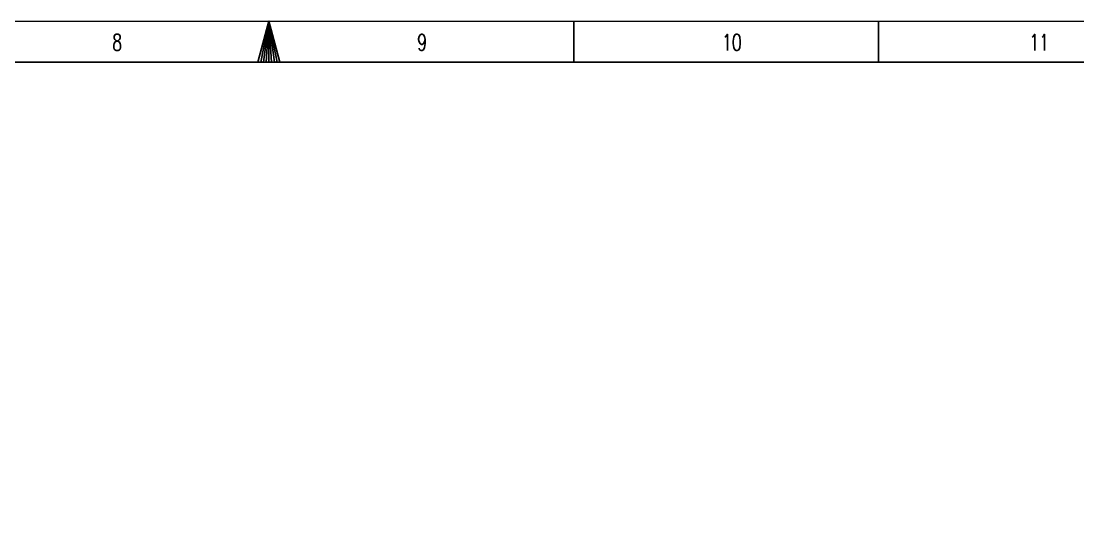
# Model space of a CAD drawing. Header units: millimetres. Extents: x -10011772 to -8149599, y 2847708 to 3434448.
# Drawn here: x -9639017 to -9459239, y 3349553 to 3434448 of the extents above; entities that cross this region are included whole.
import ezdxf

# ---------------------------------------------------------------- set-up
doc = ezdxf.new("R2010")
doc.units = ezdxf.units.MM
doc.styles.add('TEG BORDER', font='txt_qlt.shx', dxfattribs={"width": 0.7, "bigfont": 'hztxt.shx'})

# ---------------------------------------------------------------- blocks, each defined once
blk = doc.blocks.new('252 BORDER A2')
for p, q in [((297, 420), (297, 415)), ((334.12, 420), (334.12, 415)), ((371.25, 420), (371.25, 415))]:
    blk.add_line(p, q)
at = {"linetype": 'Continuous'}
blk.add_line((489, 415), (5, 415), dxfattribs=at)
at = {"color": 5, "lineweight": 15}
blk.add_lwpolyline([(0, 420), (594, 420), (594, 0), (0, 0)], close=True, dxfattribs=at)
blk.add_lwpolyline([(297, 420), (295.66, 415), (298.34, 415), (297, 420), (296, 415), (296.33, 415), (297, 420), (296.67, 415), (297.33, 415), (297, 420), (297.67, 415), (298, 415), (297, 420)])
blk.add_lwpolyline([(5, 415), (589, 415), (589, 5), (5, 5)], close=True)
at = {"char_height": 2, "width": 2, "attachment_point": 1, "style": 'TEG BORDER'}
for s, insert in [('8', (277.92, 418.41)), ('9', (315.05, 418.41)), ('\\pi2.2204e-016;10', (352.17, 418.41)), ('\\pi0.3;11', (389.3, 418.41))]:
    blk.add_mtext(s, dxfattribs=dict(at, insert=insert))

msp = doc.modelspace()

# ---------------------------------------------------------------- block references
at = {"color": 9, "xscale": 1397, "yscale": 1397, "zscale": 1397}
msp.add_blockref('252 BORDER A2', (-10011772, 2847708), dxfattribs=at)

doc.saveas('drawing.dxf')
